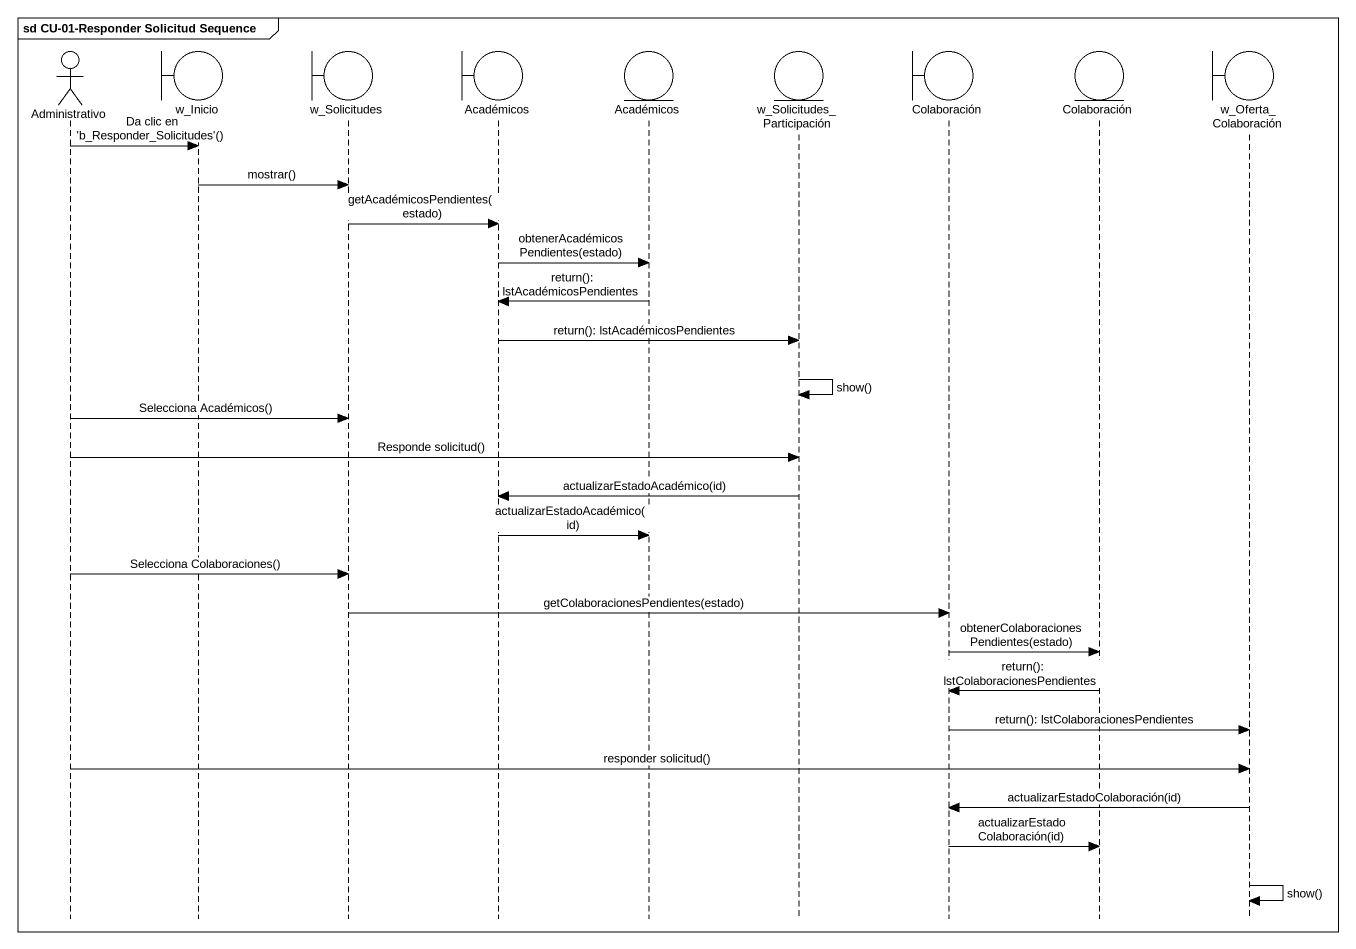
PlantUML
@startuml
mainframe sd CU-01-Responder Solicitud Sequence
hide footbox
actor Administrativo
boundary w_Inicio
boundary w_Solicitudes
boundary Académicos
entity "Académicos" as Académicos_2
entity w_Solicitudes_Participación
boundary Colaboración
entity "Colaboración" as Colaboración_2
boundary w_Oferta_Colaboración

Administrativo -> w_Inicio : Da clic en 'b_Responder_Solicitudes'()
w_Inicio -> w_Solicitudes : mostrar()
w_Solicitudes -> Académicos : getAcadémicosPendientes(estado)
Académicos -> Académicos_2 : obtenerAcadémicosPendientes(estado)
Académicos_2 -> Académicos : return(): lstAcadémicosPendientes
Académicos -> w_Solicitudes_Participación : return(): lstAcadémicosPendientes
w_Solicitudes_Participación -> w_Solicitudes_Participación : show()
Administrativo -> w_Solicitudes : Selecciona Académicos()
Administrativo -> w_Solicitudes_Participación : Responde solicitud()
w_Solicitudes_Participación -> Académicos : actualizarEstadoAcadémico(id)
Académicos -> Académicos_2 : actualizarEstadoAcadémico(id)
Administrativo -> w_Solicitudes : Selecciona Colaboraciones()
w_Solicitudes -> Colaboración : getColaboracionesPendientes(estado)
Colaboración -> Colaboración_2 : obtenerColaboracionesPendientes(estado)
Colaboración_2 -> Colaboración : return(): lstColaboracionesPendientes
Colaboración -> w_Oferta_Colaboración : return(): lstColaboracionesPendientes
Administrativo -> w_Oferta_Colaboración : responder solicitud()
w_Oferta_Colaboración -> Colaboración : actualizarEstadoColaboración(id)
Colaboración -> Colaboración_2 : actualizarEstadoColaboración(id)
w_Oferta_Colaboración -> w_Oferta_Colaboración : show()
@enduml
